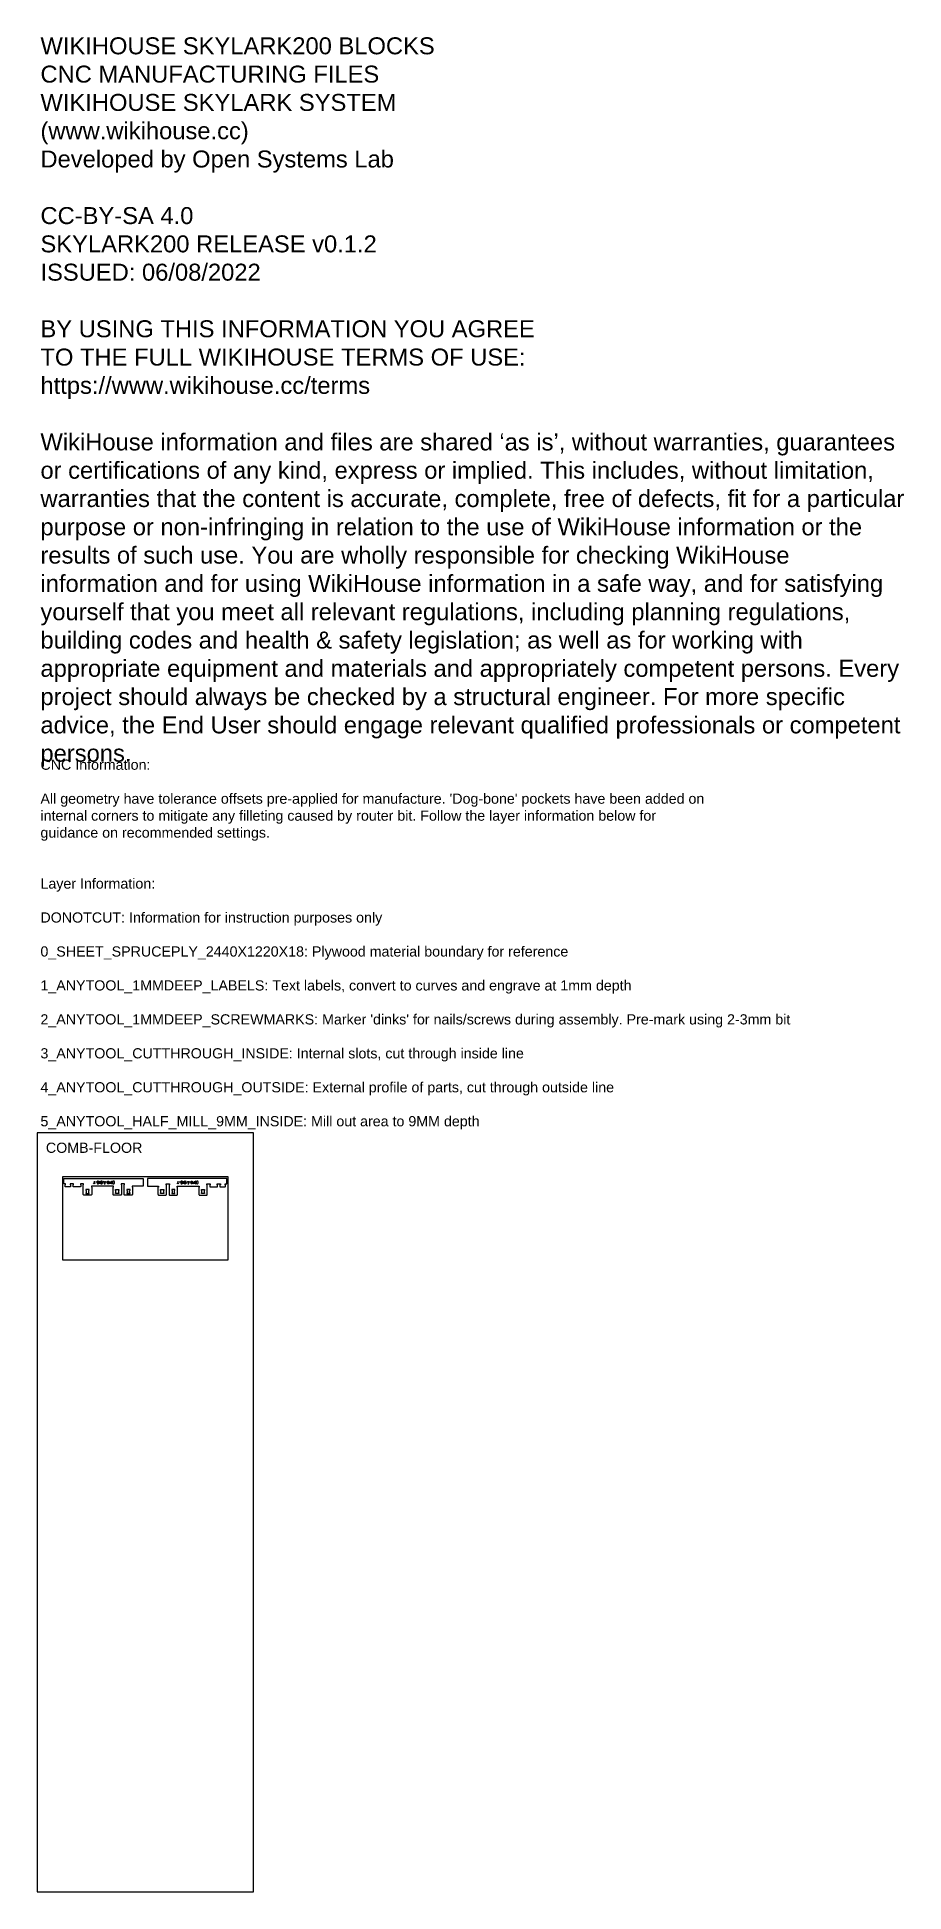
# Model space of a CAD drawing. Header units: millimetres. Extents: x 0 to 12757, y 0 to 27318.
import ezdxf

# ---------------------------------------------------------------- set-up
doc = ezdxf.new("R2010")
doc.units = ezdxf.units.MM
for name, color, linetype, true_color in [('0_SHEET_SPRUCEPLY_2440X122', 1, 'Continuous', 0xff0000), ('1_ANYTOOL_1MMDEEP_LABELS_S', 2, 'Continuous', 0xffff00), ('3_ANYTOOL_CUTTHROUGH_INSID', 4, 'Continuous', 0x00ffff), ('4_ANYTOOL_CUTTHROUGH_OUTSI', 5, 'Continuous', 0x0000ff), ('DONOTCUT', 7, 'Continuous', 0xffffff)]:
    doc.layers.add(name, color=color, linetype=linetype, true_color=true_color)
doc.styles.add('Arial', font='')
doc.styles.get('Arial').set_extended_font_data('Arial')

msp = doc.modelspace()

# ---------------------------------------------------------------- linework, layer by layer
at = {"layer": '0_SHEET_SPRUCEPLY_2440X122'}
msp.add_lwpolyline([(372, 10531), (372, 9311), (2812, 9311), (2812, 10531)], close=True, dxfattribs=at)
at = {"layer": '1_ANYTOOL_1MMDEEP_LABELS_S', "color": 2, "true_color": 0xffff00}
for points in [[(839, 10449), (827, 10431)], [(839, 10467), (839, 10449)], [(839, 10449), (851, 10431)], [(875, 10455), (859, 10455)], [(931, 10467), (931, 10431), (911, 10467), (911, 10431)], [(939, 10431), (955, 10431), (955, 10467), (939, 10467)], [(943, 10447), (955, 10447)], [(979, 10467), (963, 10431)], [(985, 10431), (1001, 10431), (1001, 10467)], [(985, 10447), (1001, 10447)], [(1025, 10455), (1009, 10455)], [(1085, 10467), (1085, 10431), (1073, 10451), (1061, 10431), (1061, 10467)], [(2069, 10449), (2057, 10431)], [(2069, 10467), (2069, 10449)], [(2069, 10449), (2081, 10431)], [(2105, 10455), (2089, 10455)], [(2161, 10467), (2161, 10431), (2141, 10467), (2141, 10431)], [(2169, 10431), (2185, 10431), (2185, 10467), (2169, 10467)], [(2173, 10447), (2185, 10447)], [(2209, 10467), (2193, 10431)], [(2216, 10431), (2232, 10431), (2232, 10467)], [(2216, 10447), (2232, 10447)], [(2256, 10455), (2240, 10455)], [(2316, 10467), (2316, 10431), (2304, 10451), (2292, 10431), (2292, 10467)]]:
    msp.add_lwpolyline(points, dxfattribs=at)
for points in [[(891, 10431), (903, 10431), (903, 10467), (891, 10467, 0.414214), (883, 10459), (883, 10439, 0.414214)], [(1113, 10457, 1), (1093, 10457), (1093, 10441, 1), (1113, 10441)], [(2121, 10431), (2133, 10431), (2133, 10467), (2121, 10467, 0.414214), (2113, 10459), (2113, 10439, 0.414214)], [(2344, 10457, 1), (2324, 10457), (2324, 10441, 1), (2344, 10441)]]:
    msp.add_lwpolyline(points, format="xyb", close=True, dxfattribs=at)
for points in [[(1053, 10447), (1043, 10447, -1), (1043, 10467), (1053, 10467), (1053, 10431), (1043, 10431, -1), (1043, 10447)], [(1121, 10431), (1131, 10431, 0.414214), (1137, 10437), (1137, 10461, 0.414214), (1131, 10467), (1121, 10467)], [(2284, 10447), (2274, 10447, -1), (2274, 10467), (2284, 10467), (2284, 10431), (2274, 10431, -1), (2274, 10447)], [(2352, 10431), (2362, 10431, 0.414214), (2368, 10437), (2368, 10461, 0.414214), (2362, 10467), (2352, 10467)]]:
    msp.add_lwpolyline(points, format="xyb", dxfattribs=at)
at = {"layer": '3_ANYTOOL_CUTTHROUGH_INSID', "color": 4, "true_color": 0x00ffff}
for points in [[(718, 10333), (724, 10333), (724, 10297), (718, 10297), (718, 10285), (767, 10285), (767, 10297), (761, 10297), (761, 10333), (767, 10333), (767, 10345), (718, 10345)], [(718, 10333), (724, 10333), (724, 10297), (718, 10297), (718, 10285), (767, 10285), (767, 10297), (761, 10297), (761, 10333), (767, 10333), (767, 10345), (718, 10345)], [(1203, 10333), (1197, 10333), (1197, 10297), (1203, 10297), (1203, 10285), (1154, 10285), (1154, 10297), (1160, 10297), (1160, 10333), (1154, 10333), (1154, 10345), (1203, 10345)], [(1203, 10333), (1197, 10333), (1197, 10297), (1203, 10297), (1203, 10285), (1154, 10285), (1154, 10297), (1160, 10297), (1160, 10333), (1154, 10333), (1154, 10345), (1203, 10345)], [(1318, 10333), (1324, 10333), (1324, 10297), (1318, 10297), (1318, 10285), (1367, 10285), (1367, 10297), (1361, 10297), (1361, 10333), (1367, 10333), (1367, 10345), (1318, 10345)], [(1318, 10333), (1324, 10333), (1324, 10297), (1318, 10297), (1318, 10285), (1367, 10285), (1367, 10297), (1361, 10297), (1361, 10333), (1367, 10333), (1367, 10345), (1318, 10345)], [(1865, 10333), (1859, 10333), (1859, 10297), (1865, 10297), (1865, 10285), (1817, 10285), (1817, 10297), (1823, 10297), (1823, 10333), (1817, 10333), (1817, 10345), (1865, 10345)], [(1865, 10333), (1859, 10333), (1859, 10297), (1865, 10297), (1865, 10285), (1817, 10285), (1817, 10297), (1823, 10297), (1823, 10333), (1817, 10333), (1817, 10345), (1865, 10345)], [(1981, 10333), (1987, 10333), (1987, 10297), (1981, 10297), (1981, 10285), (2029, 10285), (2029, 10297), (2023, 10297), (2023, 10333), (2029, 10333), (2029, 10345), (1981, 10345)], [(1981, 10333), (1987, 10333), (1987, 10297), (1981, 10297), (1981, 10285), (2029, 10285), (2029, 10297), (2023, 10297), (2023, 10333), (2029, 10333), (2029, 10345), (1981, 10345)], [(2465, 10333), (2459, 10333), (2459, 10297), (2465, 10297), (2465, 10285), (2417, 10285), (2417, 10297), (2423, 10297), (2423, 10333), (2417, 10333), (2417, 10345), (2465, 10345)], [(2465, 10333), (2459, 10333), (2459, 10297), (2465, 10297), (2465, 10285), (2417, 10285), (2417, 10297), (2423, 10297), (2423, 10333), (2417, 10333), (2417, 10345), (2465, 10345)]]:
    msp.add_lwpolyline(points, close=True, dxfattribs=at)
at = {"layer": '4_ANYTOOL_CUTTHROUGH_OUTSI', "color": 5, "true_color": 0x0000ff}
for points in [[(636, 10427), (636, 10415), (642, 10415), (642, 10415), (642, 10395), (642, 10395), (642, 10394), (642, 10394), (642, 10394), (642, 10394), (642, 10393), (642, 10393), (642, 10393), (642, 10392), (642, 10392), (642, 10392), (642, 10392), (642, 10391), (642, 10391), (642, 10391), (642, 10391), (641, 10390), (641, 10390), (641, 10390), (641, 10390), (641, 10389), (641, 10389), (641, 10389), (640, 10389), (640, 10388), (640, 10388), (640, 10388), (640, 10388), (640, 10387), (639, 10387), (639, 10387), (639, 10387), (639, 10386), (638, 10386), (638, 10386), (638, 10386), (638, 10386), (638, 10385), (637, 10385), (637, 10385), (637, 10385), (637, 10385), (636, 10385), (636, 10385), (636, 10384), (635, 10384), (635, 10384), (635, 10384), (635, 10384), (634, 10384), (634, 10384), (634, 10384), (634, 10384), (633, 10384), (633, 10384), (633, 10383), (632, 10383), (632, 10383), (632, 10383), (632, 10383), (631, 10383), (631, 10383), (631, 10383), (631, 10383), (529, 10383), (529, 10415), (535, 10415), (535, 10427), (486, 10427), (486, 10415), (492, 10415), (492, 10383), (423, 10383), (423, 10383, -0.414214), (411, 10395), (411, 10415), (417, 10415), (417, 10427), (393, 10427), (393, 10507), (661, 10507), (961, 10507), (1261, 10507), (1560, 10507), (1560, 10393), (1398, 10393), (1398, 10381), (1404, 10381), (1404, 10275), (1404, 10275, -0.414214), (1393, 10263), (1291, 10263, -0.414214), (1279, 10275), (1279, 10415), (1285, 10415), (1285, 10427), (1236, 10427), (1236, 10415), (1242, 10415), (1242, 10275), (1242, 10275, -0.414214), (1231, 10263), (1129, 10263, -0.414214), (1117, 10275), (1117, 10381), (1123, 10381), (1123, 10393), (798, 10393), (798, 10381), (804, 10381), (804, 10275), (804, 10275, -0.414214), (793, 10263), (691, 10263, -0.414214), (679, 10275), (679, 10415), (685, 10415), (685, 10427), (636, 10427), (636, 10427)], [(2547, 10427), (2547, 10415), (2541, 10415), (2541, 10415), (2541, 10395), (2541, 10395), (2541, 10394), (2541, 10394), (2541, 10394), (2541, 10394), (2541, 10393), (2541, 10393), (2541, 10393), (2541, 10392), (2541, 10392), (2541, 10392), (2542, 10392), (2542, 10391), (2542, 10391), (2542, 10391), (2542, 10391), (2542, 10390), (2542, 10390), (2542, 10390), (2542, 10390), (2543, 10389), (2543, 10389), (2543, 10389), (2543, 10389), (2543, 10388), (2543, 10388), (2544, 10388), (2544, 10388), (2544, 10387), (2544, 10387), (2544, 10387), (2545, 10387), (2545, 10386), (2545, 10386), (2545, 10386), (2545, 10386), (2546, 10386), (2546, 10385), (2546, 10385), (2546, 10385), (2547, 10385), (2547, 10385), (2547, 10385), (2547, 10385), (2548, 10384), (2548, 10384), (2548, 10384), (2548, 10384), (2549, 10384), (2549, 10384), (2549, 10384), (2550, 10384), (2550, 10384), (2550, 10384), (2550, 10384), (2551, 10383), (2551, 10383), (2551, 10383), (2551, 10383), (2552, 10383), (2552, 10383), (2552, 10383), (2553, 10383), (2553, 10383), (2655, 10383), (2655, 10415), (2649, 10415), (2649, 10427), (2697, 10427), (2697, 10415), (2691, 10415), (2691, 10383), (2761, 10383), (2761, 10383, 0.414214), (2773, 10395), (2773, 10415), (2767, 10415), (2767, 10427), (2791, 10427), (2791, 10507), (2523, 10507), (2223, 10507), (1923, 10507), (1623, 10507), (1623, 10393), (1785, 10393), (1785, 10381), (1779, 10381), (1779, 10275), (1779, 10275, 0.414214), (1791, 10263), (1893, 10263, 0.414214), (1905, 10275), (1905, 10415), (1899, 10415), (1899, 10427), (1947, 10427), (1947, 10415), (1941, 10415), (1941, 10275), (1941, 10275, 0.414214), (1953, 10263), (2055, 10263, 0.414214), (2067, 10275), (2067, 10381), (2061, 10381), (2061, 10393), (2385, 10393), (2385, 10381), (2379, 10381), (2379, 10275), (2379, 10275, 0.414214), (2391, 10263), (2493, 10263, 0.414214), (2505, 10275), (2505, 10415), (2499, 10415), (2499, 10427), (2547, 10427), (2547, 10427)]]:
    msp.add_lwpolyline(points, format="xyb", close=True, dxfattribs=at)
at = {"layer": 'DONOTCUT'}
msp.add_lwpolyline([(0, 0), (3183, 0), (3183, 11179), (0, 11179)], close=True, dxfattribs=at)

# ---------------------------------------------------------------- texts
at = {"layer": 'DONOTCUT', "attachment_point": 1, "style": 'Arial'}
for s, insert, char_height, width in [('{\\fArial;WIKIHOUSE SKYLARK200 BLOCKS}\\P{\\fArial;CNC MANUFACTURING FILES}\\P{\\fArial;WIKIHOUSE SKYLARK SYSTEM}\\P{\\fArial;(www.wikihouse.cc)}\\P{\\fArial;Developed by Open Systems Lab}\\P\\P{\\fArial;CC-BY-SA 4.0}\\P{\\fArial;SKYLARK200 RELEASE v0.1.2}\\P{\\fArial;ISSUED: 06/08/2022}\\P\\P{\\fArial;BY USING THIS INFORMATION YOU AGREE }\\P{\\fArial;TO THE FULL WIKIHOUSE TERMS OF USE:}\\P{\\fArial;https://www.wikihouse.cc/terms}\\P\\P{\\fArial;WikiHouse information and files are shared }{\\fArial;‘as is}{\\fArial;’, without warranties, guarantees }\\P{\\fArial;or certifications of any kind, express or implied. This includes, without limitation, }\\P{\\fArial;warranties that the content is accurate, complete, free of defects, fit for a particular }\\P{\\fArial;purpose or non-infringing in relation to the use of WikiHouse information or the }\\P{\\fArial;results of such use. You are wholly responsible for checking WikiHouse }\\P{\\fArial;information and for using WikiHouse information in a safe way, and for satisfying }\\P{\\fArial;yourself that you meet all relevant regulations, including planning regulations, }\\P{\\fArial;building codes and health & safety legislation; as well as for working with }\\P{\\fArial;appropriate equipment and materials and appropriately competent persons. Every }\\P{\\fArial;project should always be checked by a structural engineer. For more specific }\\P{\\fArial;advice, the End User should engage relevant qualified professionals or competent }\\P{\\fArial;persons.}\\P', (49, 27315), 250, 12895.38), ("{\\fArial;CNC Information:}\\P\\P{\\fArial;All geometry have tolerance offsets pre-applied for manufacture. 'Dog-bone' pockets have been added on}\\P{\\fArial;internal corners to mitigate any filleting caused by router bit. Follow the layer information below for}\\P{\\fArial;guidance on recommended settings.}\\P\\P\\P{\\fArial;Layer Information:}\\P\\P{\\fArial;DONOTCUT: Information for instruction purposes only}\\P\\P{\\fArial;0_SHEET_SPRUCEPLY_2440X1220X18: Plywood material boundary for reference}\\P\\P{\\fArial;1_ANYTOOL_1MMDEEP_LABELS: Text labels, convert to curves and engrave at 1mm depth}\\P\\P{\\fArial;2_ANYTOOL_1MMDEEP_SCREWMARKS: Marker 'dinks' for nails/screws during assembly. Pre-mark using 2-3mm bit}\\P\\P{\\fArial;3_ANYTOOL_CUTTHROUGH_INSIDE: Internal slots, cut through inside line}\\P\\P{\\fArial;4_ANYTOOL_CUTTHROUGH_OUTSIDE: External profile of parts, cut through outside line}\\P\\P{\\fArial;5_ANYTOOL_HALF_MILL_9MM_INSIDE: Mill out area to 9MM depth}", (49, 16677), 150, 22265.22), ('COMB-FLOOR', (129, 11035, 0), 150, 3122.28)]:
    msp.add_mtext(s, dxfattribs=dict(at, insert=insert, char_height=char_height, width=width))

doc.saveas('drawing.dxf')
